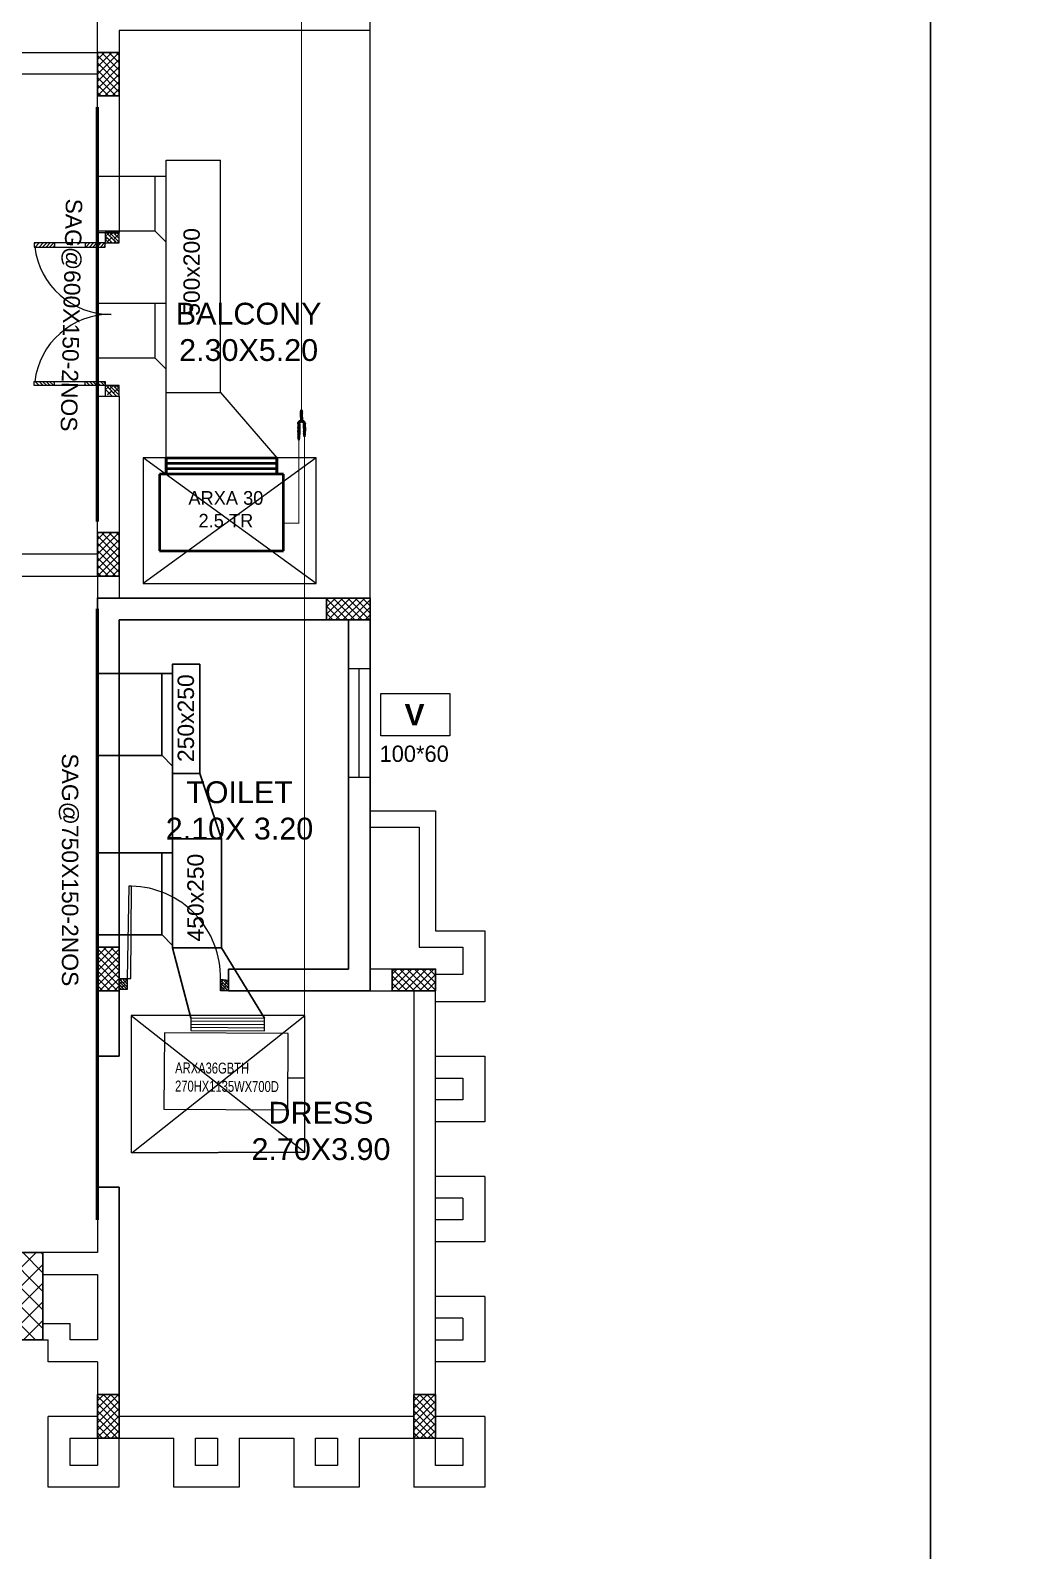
# Model space of a CAD drawing. Header units: centimetres. Extents: x -223085 to -5411, y 68813 to 74618.
# Drawn here: x -215407 to -214501, y 70989 to 72383 of the extents above; entities that cross this region are included whole.
import ezdxf

# ---------------------------------------------------------------- set-up
doc = ezdxf.new("R2010")
doc.units = ezdxf.units.CM
doc.header["$PDMODE"] = 34
for name, color, linetype in [('A STAIR', 15, 'Continuous'), ('A TEXT FRAME', 253, 'Continuous'), ('COLUMN', 6, 'Continuous'), ('HAVC', 6, 'Continuous'), ('HVAC', 6, 'Continuous'), ('PDF_A TEXT FRAME', 7, 'Continuous'), ('PDF_FRAME', 7, 'Continuous'), ('PDF_m thick', 7, 'Continuous'), ('PDF_Text', 7, 'Continuous'), ('t10', 7, 'Continuous'), ('VRF', 31, 'Continuous'), ('WALLL', 7, 'Continuous')]:
    doc.layers.add(name, color=color, linetype=linetype)
for name, color, linetype, lineweight in [('A WALL BORDER', 130, 'Continuous', 30), ('LINE02', 8, 'Continuous', 0), ('TXT BM NME', 102, 'Continuous', 13), ('wall face 1', 4, 'Continuous', 30)]:
    doc.layers.add(name, color=color, linetype=linetype, lineweight=lineweight)
doc.layers.add('PDF_DASH', color=7, linetype='Continuous', true_color=0x989898)
doc.layers.add('PDF_hatchh', color=7, linetype='Continuous', true_color=0x767676)
doc.styles.add('0672-x-Core Bldg A&B-Lvl-Typ$0$ROMANS', font='romans.shx', dxfattribs={"width": 0.85})
doc.styles.add('ARI', font='arial.ttf')
doc.styles.add('MAPLE CM', font='swisscl.ttf', dxfattribs={"height": 20})
doc.styles.add('PDF Arial Bold', font='arialbd.ttf')
doc.styles.add('PDF Berlin Sans FB', font='BRLNSR.TTF')
doc.styles.get("Standard").update_dxf_attribs({"font": 'arial.ttf'})
doc.dimstyles.new('A-AHAMED', dxfattribs={"dimscale": 50, "dimtxt": 0.3, "dimasz": 0.12, "dimexe": 0.015, "dimexo": 0.1, "dimgap": 0.05, "dimtad": 3, "dimlfac": 0.01, "dimrnd": 0.005, "dimzin": 1, "dimdsep": 46, "dimtxsty": '0672-x-Core Bldg A&B-Lvl-Typ$0$ROMANS', "dimblk": 'ARCHTICK', "dimcen": 0.5, "dimclrd": 8, "dimclre": 8, "dimclrt": 3, "dimadec": 0, "dimazin": 0, "dimtfac": 0.72, "dimtix": 1, "dimtofl": 0, "dimtmove": 1, "dimatfit": 3, "dimldrblk": 'DOTBLANK', "dimfxl": 1, "dimfxlon": 1, "dimtolj": 1, "dimtzin": 15, "dimlwd": 5, "dimlwe": 5, "dimarcsym": 0})

# ---------------------------------------------------------------- blocks, each defined once
blk = doc.blocks.new('CEXDW')
at = {"layer": 'A TEXT FRAME', "color": 10, "linetype": 'ByBlock', "lineweight": 5}
blk.add_line((-236486.6, 19560.2), (-236486.6, 19660.2), dxfattribs=at)
at = {"layer": 'A TEXT FRAME', "color": 5, "linetype": 'ByBlock', "lineweight": 5}
blk.add_lwpolyline([(-236476.6, 19660.2), (-236476.6, 19560.2), (-236496.6, 19560.2), (-236496.6, 19660.2)], close=True, dxfattribs=at)
blk = doc.blocks.new('_ArchTick')
at = {"color": 0, "linetype": 'ByBlock', "const_width": 0.15}
blk.add_lwpolyline([(-0.5, -0.5), (0.5, 0.5)], dxfattribs=at)
blk = doc.blocks.new('*D13')
at = {"layer": 'A TEXT FRAME', "color": 8, "linetype": 'ByBlock', "lineweight": 5, "transparency": 16777216}
for p, q in [((-5415.9, 71697.7), (-5429.1, 71697.7)), ((-5428.3, 71697.7), (-5428.3, 71522.3)), ((-5478.3, 71522.3), (-5427.6, 71522.3))]:
    blk.add_line(p, q, dxfattribs=at)
at = {"layer": 'Defpoints', "color": 0, "linetype": 'ByBlock', "transparency": 16777216}
for p in [(-5410.9, 71697.7), (-215115.2, 71522.3), (-5428.3, 71522.3)]:
    blk.add_point(p, dxfattribs=at)
at = {"layer": 'A TEXT FRAME', "color": 8, "linetype": 'ByBlock', "lineweight": 5, "transparency": 16777216, "xscale": 6, "yscale": 6, "zscale": 6}
for p, rotation in [((-5428.3, 71697.7), 90), ((-5428.3, 71522.3), 270)]:
    blk.add_blockref('_ArchTick', p, dxfattribs=dict(at, rotation=rotation))
at = {"layer": 'A TEXT FRAME', "color": 3, "linetype": 'ByBlock', "transparency": 16777216, "insert": (-5438.3, 71610), "char_height": 15, "attachment_point": 5, "rotation": 90, "style": '0672-x-Core Bldg A&B-Lvl-Typ$0$ROMANS'}
blk.add_mtext('\\A1;1.76', dxfattribs=at)
blk = doc.blocks.new('_DotBlank')
at = {"color": 0, "linetype": 'ByBlock', "lineweight": -2}
blk.add_line((-0.5, 0), (-1, 0), dxfattribs=at)
blk.add_circle((0, 0), 0.5, dxfattribs=at)
blk = doc.blocks.new('ER')
at = {"layer": 'A STAIR', "linetype": 'ByBlock', "lineweight": 5, "ltscale": 2}
for points in [[(-9.3, 135.6), (3.5, 135.6), (3.5, 145.2), (-9.3, 145.2)], [(-74.4, 135.6), (-74.4, 131.8), (-9.3, 131.8), (-9.3, 135.6)], [(-74.4, 4.8), (-74.4, 8.6), (-9.3, 8.6), (-9.3, 4.8)], [(-9.3, -4.8), (3.5, -4.8), (3.5, 4.8), (-9.3, 4.8)]]:
    blk.add_lwpolyline(points, close=True, dxfattribs=at)
for points in [[(-9.3, 141.4), (-6.1, 144.6)], [(-9.3, 142), (-2.9, 135.6)], [(-9.3, 138.2), (-8, 139.5)], [(-8.6, 145.2), (1, 135.6)], [(-7.3, 136.9), (-2.9, 140.7)], [(-5.4, 142), (-2.2, 145.2), (3.5, 139.5)], [(-5.4, 145.2), (3.5, 136.3)], [(-2.2, 138.2), (2.2, 142.7)], [(-0.3, 143.3), (1, 145.2), (3.5, 142.7)], [(2.9, 140.1), (3.5, 140.7)], [(-73.1, 135.6), (-74.4, 134.4)], [(-69.9, 135.6), (-73.7, 131.8)], [(-66.1, 135.6), (-69.9, 131.8)], [(-62.9, 135.6), (-66.7, 131.8)], [(-59.7, 135.6), (-63.5, 131.8)], [(-56.5, 135.6), (-60.3, 131.8)], [(-55.9, 133.1), (-57.1, 131.8)], [(-55.9, 135.6), (-55.9, 131.8)], [(-26.5, 135.6), (-27.8, 134.4)], [(-27.8, 135.6), (-27.8, 131.8)], [(-23.3, 135.6), (-27.1, 131.8)], [(-20.1, 135.6), (-23.9, 131.8)], [(-16.9, 135.6), (-20.7, 131.8)], [(-13.7, 135.6), (-16.9, 131.8)], [(-9.9, 135.6), (-13.7, 131.8)], [(-9.3, 133.7), (-10.5, 131.8)], [(-9.3, 138.8), (-6.1, 135.6)], [(-4.8, 135.6), (-4.8, 136.3)], [(-1.6, 135.6), (0.3, 137.6)], [(1.6, 135.6), (3.5, 137.6)], [(-69.9, 4.8), (-73.7, 8.6)], [(-66.1, 4.8), (-69.9, 8.6)], [(-62.9, 4.8), (-66.7, 8.6)], [(-59.7, 4.8), (-63.5, 8.6)], [(-56.5, 4.8), (-60.3, 8.6)], [(-55.9, 7.3), (-57.1, 8.6)], [(-55.9, 4.8), (-55.9, 8.6)], [(-27.8, 4.8), (-27.8, 8.6)], [(-26.5, 4.8), (-27.8, 5.4)], [(-23.3, 4.8), (-27.1, 8.6)], [(-20.1, 4.8), (-23.9, 8.6)], [(-16.9, 4.8), (-20.7, 8.6)], [(-13.7, 4.8), (-16.9, 8.6)], [(-9.9, 4.8), (-13.7, 8.6)], [(-9.3, 6.7), (-10.5, 8.6)], [(-9.3, 1), (-6.1, 4.1)], [(-9.3, 1.6), (-2.9, -4.8)], [(-8.6, 4.8), (1, -4.8)], [(-7.3, -3.5), (-2.9, 0.3)], [(-5.4, 1.6), (-2.2, 4.8), (3.5, -1)], [(-5.4, 4.8), (3.5, -4.1)], [(-2.2, -2.2), (2.2, 2.2)], [(-0.3, 2.9), (1, 4.8), (3.5, 2.2)], [(2.9, -0.3), (3.5, 0.3)]]:
    blk.add_lwpolyline(points, dxfattribs=at)
at = {"layer": 'A WALL BORDER', "color": 42, "linetype": 'ByBlock', "lineweight": 5, "ltscale": 0.005}
for centre, radius, start, end in [((-4.3, 140.2), 70.1, 186.6615, 270.3634), ((-4.7, 0.4), 69.7, 89.3114, 173.4685)]:
    blk.add_arc(centre, radius, start, end, dxfattribs=at)
blk = doc.blocks.new('R4E')
at = {"layer": 'PDF_DASH', "linetype": 'ByBlock', "lineweight": 0}
blk.add_arc((0.7, -83.4), 83.4, 358.6053, 88.6669, dxfattribs=at)
at = {"layer": 'PDF_FRAME', "color": 252, "linetype": 'ByBlock', "lineweight": 0, "true_color": 0x989898}
for points in [[(-1.3, -84.7), (-1.3, -94.7), (-8.6, -94.7), (-8.6, -84.7)], [(91.4, -86.1), (91.4, -96), (84.1, -96), (84.1, -85.4)]]:
    blk.add_lwpolyline(points, close=True, dxfattribs=at)
at = {"layer": 'PDF_hatchh', "linetype": 'ByBlock', "lineweight": 0}
for points in [[(-8.6, -84.7), (-1.3, -92.7)], [(-6, -87.4), (-8.6, -90), (-4, -94.7)], [(-8.6, -87.4), (-1.3, -94.7)], [(-7.3, -91.4), (-8.6, -92.7), (-6.6, -94.7)], [(-7.9, -86.7), (-6, -84.7), (-1.3, -90)], [(-3.3, -90), (-6.6, -93.3)], [(-2, -86.1), (-5.3, -89.4)], [(-4.6, -94), (-5.3, -94.7)], [(-4, -85.4), (-3.3, -84.7), (-1.3, -87.4)], [(-1.3, -90.7), (-2.6, -92)], [(-1.3, -93.3), (-2.6, -94.7)], [(-1.3, -88.1), (-1.3, -88.1)], [(84.1, -86.1), (91.4, -93.3)], [(86.7, -88.7), (84.1, -91.4), (88.1, -96)], [(84.1, -88.7), (90.7, -96)], [(85.4, -92.7), (84.1, -94), (85.4, -96)], [(86.7, -85.4), (84.7, -88.1)], [(86.1, -85.4), (91.4, -90.7)], [(89.4, -91.4), (86.1, -94.7)], [(90.7, -87.4), (87.4, -90.7)], [(88.1, -95.3), (87.4, -96)], [(88.7, -86.1), (91.4, -88.1)], [(89.4, -86.1), (88.7, -86.7)], [(91.4, -92), (90, -93.3)], [(91.4, -94.7), (90, -96)]]:
    blk.add_lwpolyline(points, dxfattribs=at)
at = {"layer": 'PDF_m thick', "linetype": 'ByBlock', "lineweight": 0}
blk.add_lwpolyline([(0, 0), (-1.3, -84.7), (2, -84.7), (2.6, 0)], close=True, dxfattribs=at)
blk = doc.blocks.new('sfdsf')
blk.add_line((-33878.723, -54458.736), (-33581.723, -54458.736))
blk = doc.blocks.new('CVVX')
at = {"lineweight": 5, "xscale": 4.554945441230865, "yscale": 4.554945441230865, "zscale": 4.554945441230865, "rotation": 90.00000000000004}
blk.add_blockref('sfdsf', (-175947.9, 69074.68), dxfattribs=at)
blk = doc.blocks.new('3tr m')
at = {"layer": 'TXT BM NME', "color": 8, "linetype": 'ByBlock'}
for points in [[(159, -125.3), (159, 0), (0, 0), (0, -125.9)], [(0, 0), (159, -125.3)], [(0.5, -125.9), (159, 0)]]:
    blk.add_lwpolyline(points, dxfattribs=at)
blk = doc.blocks.new('3tr m n')
at = {"layer": 'A TEXT FRAME', "color": 8, "linetype": 'ByBlock'}
blk.add_lwpolyline([(-158.5, -0.6), (0, 0)], dxfattribs=at)
at = {"layer": 'TXT BM NME', "color": 8, "linetype": 'ByBlock'}
blk.add_blockref('3tr m', (-159, 125.3), dxfattribs=at)
blk = doc.blocks.new('BRNTT')
at = {"color": 56, "linetype": 'Continuous', "lineweight": 15, "ltscale": 0.005}
for p, q in [((13602, -27828), (12017, -27828)), ((12017, -27828), (12017, -28978)), ((12017, -28978), (13602, -27828)), ((12017, -27828), (13602, -28978)), ((13602, -28978), (13602, -27828)), ((12017, -28978), (13602, -28978))]:
    blk.add_line(p, q, dxfattribs=at)
at = {"layer": 'VRF', "color": 15, "linetype": 'Continuous', "lineweight": 40, "ltscale": 0.005, "true_color": 0xac4f35}
for p, q in [((13452, -28128), (12317, -28128)), ((12317, -28128), (12317, -28828)), ((13452, -28828), (13452, -28128)), ((12317, -28828), (13452, -28828)), ((12377, -28878), (13392, -28878)), ((12377, -28928), (13392, -28928)), ((13392, -28978), (12377, -28978))]:
    blk.add_line(p, q, dxfattribs=at)
for points in [[(12377, -28978), (12377, -28978), (12377, -28828), (12377, -28828)], [(13392, -28978), (13392, -28978), (13392, -28828), (13392, -28828)]]:
    blk.add_lwpolyline(points, close=True, dxfattribs=at)
blk = doc.blocks.new('A$C18D43A76')
at = {"layer": 'VRF', "xscale": 0.1, "yscale": 0.1, "zscale": 0.1, "rotation": 270}
blk.add_blockref('BRNTT', (2782.8, 1360.2), dxfattribs=at)
at = {"layer": 'VRF', "color": 251, "insert": (-84.6, 75.8), "char_height": 12.5, "width": 252.101, "attachment_point": 2, "rotation": 90}
blk.add_mtext('{\\fCentury Gothic|b0|i0|c0|p34;\\C0;ARXA 30\\P2.5 TR}', dxfattribs=at)
blk = doc.blocks.new('45')
at = {"color": 42}
for p, q in [((5375.299, -1589.861), (5375.333, -1589.861)), ((5375.299, -1589.861), (5375.333, -1589.861)), ((5375.299, -1589.876), (5375.333, -1589.876)), ((5375.333, -1589.861), (5375.337, -1589.86)), ((5375.333, -1589.876), (5375.333, -1589.861)), ((5375.337, -1589.878), (5375.333, -1589.876)), ((5375.337, -1589.86), (5375.348, -1589.86)), ((5375.337, -1589.878), (5375.337, -1589.86)), ((5375.337, -1589.878), (5375.348, -1589.878)), ((5375.348, -1589.878), (5375.348, -1589.86)), ((5375.348, -1589.861), (5375.375, -1589.861)), ((5375.348, -1589.861), (5375.375, -1589.861)), ((5375.348, -1589.876), (5375.375, -1589.876)), ((5375.375, -1589.86), (5375.394, -1589.86)), ((5375.375, -1589.878), (5375.375, -1589.86)), ((5375.375, -1589.876), (5375.375, -1589.861)), ((5375.375, -1589.878), (5375.394, -1589.878)), ((5375.394, -1589.878), (5375.394, -1589.86)), ((5375.394, -1589.86), (5375.398, -1589.861)), ((5375.398, -1589.876), (5375.394, -1589.878)), ((5375.398, -1589.861), (5375.421, -1589.861)), ((5375.398, -1589.861), (5375.421, -1589.861)), ((5375.398, -1589.876), (5375.398, -1589.861)), ((5375.398, -1589.876), (5375.421, -1589.876)), ((5375.421, -1589.876), (5375.421, -1589.861)), ((5375.425, -1589.862), (5375.421, -1589.861)), ((5375.421, -1589.876), (5375.425, -1589.875)), ((5375.425, -1589.862), (5375.447, -1589.862)), ((5375.425, -1589.875), (5375.425, -1589.862)), ((5375.425, -1589.875), (5375.447, -1589.875)), ((5375.447, -1589.875), (5375.447, -1589.862)), ((5375.451, -1589.863), (5375.447, -1589.862)), ((5375.447, -1589.875), (5375.451, -1589.874)), ((5375.451, -1589.863), (5375.468, -1589.863)), ((5375.451, -1589.874), (5375.451, -1589.863)), ((5375.451, -1589.874), (5375.468, -1589.874)), ((5375.468, -1589.874), (5375.468, -1589.863)), ((5375.472, -1589.865), (5375.468, -1589.863)), ((5375.468, -1589.874), (5375.472, -1589.872)), ((5375.472, -1589.865), (5375.485, -1589.865)), ((5375.472, -1589.872), (5375.472, -1589.865)), ((5375.472, -1589.872), (5375.472, -1589.865)), ((5375.472, -1589.872), (5375.485, -1589.872)), ((5375.485, -1589.872), (5375.485, -1589.865)), ((5375.152, -1589.896), (5375.139, -1589.896)), ((5375.139, -1589.896), (5375.139, -1589.906)), ((5375.152, -1589.906), (5375.139, -1589.906)), ((5375.157, -1589.895), (5375.152, -1589.896)), ((5375.152, -1589.896), (5375.152, -1589.906)), ((5375.152, -1589.906), (5375.157, -1589.908)), ((5375.175, -1589.895), (5375.157, -1589.895)), ((5375.157, -1589.895), (5375.157, -1589.908)), ((5375.175, -1589.908), (5375.157, -1589.908)), ((5375.179, -1589.894), (5375.175, -1589.895)), ((5375.175, -1589.895), (5375.175, -1589.908)), ((5375.175, -1589.908), (5375.179, -1589.909)), ((5375.198, -1589.894), (5375.179, -1589.894)), ((5375.179, -1589.894), (5375.179, -1589.909)), ((5375.198, -1589.909), (5375.179, -1589.909)), ((5375.198, -1589.909), (5375.179, -1589.909)), ((5375.198, -1589.894), (5375.202, -1589.892)), ((5375.198, -1589.894), (5375.198, -1589.909)), ((5375.198, -1589.894), (5375.198, -1589.909)), ((5375.202, -1589.91), (5375.198, -1589.909)), ((5375.223, -1589.892), (5375.202, -1589.892)), ((5375.202, -1589.892), (5375.202, -1589.91)), ((5375.223, -1589.91), (5375.202, -1589.91)), ((5375.223, -1589.91), (5375.223, -1589.892)), ((5375.223, -1589.894), (5375.241, -1589.894)), ((5375.223, -1589.894), (5375.241, -1589.894)), ((5375.223, -1589.909), (5375.241, -1589.909)), ((5375.241, -1589.892), (5375.259, -1589.892)), ((5375.241, -1589.91), (5375.241, -1589.892)), ((5375.241, -1589.91), (5375.26, -1589.91)), ((5375.273, -1589.9), (5375.259, -1589.892)), ((5375.26, -1589.91), (5375.273, -1589.902)), ((5375.333, -1589.926), (5375.299, -1589.926)), ((5375.333, -1589.941), (5375.299, -1589.941)), ((5375.333, -1589.926), (5375.337, -1589.924)), ((5375.333, -1589.941), (5375.333, -1589.926)), ((5375.337, -1589.943), (5375.333, -1589.941)), ((5375.337, -1589.924), (5375.348, -1589.924)), ((5375.337, -1589.943), (5375.337, -1589.924)), ((5375.337, -1589.943), (5375.348, -1589.943)), ((5375.348, -1589.943), (5375.348, -1589.924)), ((5375.348, -1589.941), (5375.348, -1589.926)), ((5375.348, -1589.926), (5375.384, -1589.926)), ((5375.348, -1589.941), (5375.384, -1589.941)), ((5375.384, -1589.941), (5375.384, -1589.926)), ((5375.388, -1589.927), (5375.384, -1589.926)), ((5375.384, -1589.941), (5375.388, -1589.94)), ((5375.388, -1589.927), (5375.41, -1589.927)), ((5375.388, -1589.94), (5375.388, -1589.927)), ((5375.388, -1589.94), (5375.41, -1589.94)), ((5375.41, -1589.94), (5375.41, -1589.927)), ((5375.414, -1589.928), (5375.41, -1589.927)), ((5375.41, -1589.94), (5375.414, -1589.939)), ((5375.414, -1589.928), (5375.43, -1589.928)), ((5375.414, -1589.939), (5375.414, -1589.928)), ((5375.414, -1589.939), (5375.43, -1589.939)), ((5375.43, -1589.939), (5375.43, -1589.928)), ((5375.434, -1589.93), (5375.43, -1589.928)), ((5375.43, -1589.939), (5375.434, -1589.937)), ((5375.434, -1589.93), (5375.447, -1589.93)), ((5375.434, -1589.937), (5375.434, -1589.93)), ((5375.434, -1589.937), (5375.434, -1589.93)), ((5375.434, -1589.937), (5375.447, -1589.937)), ((5375.447, -1589.937), (5375.447, -1589.93))]:
    blk.add_line(p, q, dxfattribs=at)
for centre, radius, start, end in [((5375.299, -1589.901), 0.0402, 90, 167.3561), ((5375.299, -1589.901), 0.0247, 90, 270), ((5375.299, -1589.901), 0.0402, 193.2836, 270), ((5375.272, -1589.901), 0.00162, 302.7005, 58.7276)]:
    blk.add_arc(centre, radius, start, end, dxfattribs=at)
blk = doc.blocks.new('A$C49C76B04')
at = {"layer": 'wall face 1', "color": 7, "xscale": 100, "yscale": 100, "zscale": 100, "rotation": 180}
blk.add_blockref('45', (537529.9, -158986.1), dxfattribs=at)
blk = doc.blocks.new('A$C22C16DCF')
at = {"layer": 't10', "color": 30, "true_color": 0xf26722, "rotation": 90}
blk.add_blockref('A$C49C76B04', (7.8, 11.3), dxfattribs=at)
blk = doc.blocks.new('A$C2F3818EF')
at = {"layer": 'HVAC', "color": 30, "true_color": 0xf26722}
blk.add_blockref('A$C22C16DCF', (-7.8, -9.6), dxfattribs=at)
blk = doc.blocks.new('A$C2E9877FA')
at = {"layer": 'HAVC', "color": 30, "ltscale": 100, "true_color": 0xf26722, "xscale": 10, "yscale": 10, "zscale": 10, "rotation": 269.9999999999999}
blk.add_blockref('A$C2F3818EF', (-42, -72), dxfattribs=at)

msp = doc.modelspace()

# ---------------------------------------------------------------- hatches: boundary and pattern name
at = {"layer": 'A TEXT FRAME', "linetype": 'ByBlock', "true_color": 0xffffff}
h = msp.add_hatch(dxfattribs=at)
h.set_pattern_fill('ANSI37', scale=3.8)
h.set_pattern_definition([(45, (-5410.94, 28.845), (-8.5312433, 8.5312433), []), (135, (-5410.94, 28.845), (-8.5312433, -8.5312433), [])])
h.paths.add_polyline_path([(-215740.194, 71182.379), (-215740.194, 71262.379), (-215395.194, 71262.379), (-215395.194, 71182.379)])
at = {"layer": 'COLUMN'}
h = msp.add_hatch(dxfattribs=at)
h.set_pattern_fill('ANSI37', color=2, scale=1.5)
h.set_pattern_definition([(45, (18721.299, 53327.409), (-3.36759605, 3.36759605), []), (135, (18721.299, 53327.409), (-3.36759605, -3.36759605), [])])
h.paths.add_polyline_path([(-215345.182, 72362.39), (-215325.182, 72362.39), (-215325.182, 72322.39), (-215345.182, 72322.39)])
h = msp.add_hatch(dxfattribs=at)
h.set_pattern_fill('ANSI37', color=2, scale=1.5)
h.set_pattern_definition([(45, (18721.3045, 52887.3267), (-3.36759605, 3.36759605), []), (135, (18721.3045, 52887.3267), (-3.36759605, -3.36759605), [])])
h.paths.add_polyline_path([(-215345.177, 71922.308), (-215325.177, 71922.308), (-215325.177, 71882.308), (-215345.177, 71882.308)])
h = msp.add_hatch(dxfattribs=at)
h.set_pattern_fill('ANSI37', color=2, scale=1.5, angle=90)
h.set_pattern_definition([(135, (-196188.7614, 308327.092), (-3.36759605, -3.36759605), []), (225, (-196188.7614, 308327.092), (3.36759605, -3.36759605), [])])
h.paths.add_polyline_path([(-215095.182, 71842.273), (-215095.182, 71862.273), (-215135.182, 71862.273), (-215135.182, 71842.273)])
h = msp.add_hatch(dxfattribs=at)
h.set_pattern_fill('ANSI37', color=2, scale=1.5)
h.set_pattern_definition([(45, (18231.31, 52527.292), (-3.36759605, 3.36759605), []), (135, (18231.31, 52527.292), (-3.36759605, -3.36759605), [])])
h.paths.add_polyline_path([(-215345.171, 71542.273), (-215325.171, 71542.273), (-215325.171, 71502.273), (-215345.171, 71502.273)])
h = msp.add_hatch(dxfattribs=at)
h.set_pattern_fill('ANSI37', color=2, scale=1.5, angle=-90)
h.set_pattern_definition([(315, (-233981.614, -164962.5462), (3.36759605, 3.36759605), []), (45, (-233981.614, -164962.5462), (-3.36759605, 3.36759605), [])])
h.paths.add_polyline_path([(-215075.194, 71522.273), (-215075.194, 71502.273), (-215035.194, 71502.273), (-215035.194, 71522.273)])
h = msp.add_hatch(dxfattribs=at)
h.set_pattern_fill('ANSI37', color=2, scale=1.5)
h.set_pattern_definition([(45, (21139.6426, 52185.8496), (-3.36759605, 3.36759605), []), (135, (21139.6426, 52185.8496), (-3.36759605, -3.36759605), [])])
h.paths.add_polyline_path([(-215345.177, 71092.27), (-215325.177, 71092.27), (-215325.177, 71132.27), (-215345.177, 71132.27)])
h = msp.add_hatch(dxfattribs=at)
h.set_pattern_fill('ANSI37', color=2, scale=1.5)
h.set_pattern_definition([(45, (21429.6426, 52185.8496), (-3.36759605, 3.36759605), []), (135, (21429.6426, 52185.8496), (-3.36759605, -3.36759605), [])])
h.paths.add_polyline_path([(-215055.177, 71092.27), (-215035.177, 71092.27), (-215035.177, 71132.27), (-215055.177, 71132.27)])

# ---------------------------------------------------------------- linework, layer by layer
at = {"layer": 'A TEXT FRAME', "color": 4, "linetype": 'ByBlock', "lineweight": 5}
for p, q in [((-215345.194, 72362.379), (-215345.194, 72722.379)), ((-215095.194, 71547.259), (-215095.194, 72517.379)), ((-215325.194, 72382.499), (-215325.194, 72197.379)), ((-215095.194, 72382.499), (-215325.194, 72382.499)), ((-215835.194, 72362.379), (-215345.194, 72362.379)), ((-215345.194, 72342.379), (-215815.194, 72342.379)), ((-215345.194, 72197.379), (-215345.194, 72342.379)), ((-215345.194, 72197.379), (-215325.194, 72197.379)), ((-215345.194, 71902.379), (-215345.194, 72047.379)), ((-215345.194, 72047.379), (-215325.194, 72047.379)), ((-215325.194, 72047.379), (-215325.194, 71862.259)), ((-215345.194, 71902.379), (-215815.194, 71902.379)), ((-215835.194, 71882.379), (-215345.194, 71882.379)), ((-215345.194, 71882.379), (-215345.194, 71502.259)), ((-215095.194, 71862.259), (-215325.194, 71862.259)), ((-215325.194, 71502.259), (-215325.194, 71842.259)), ((-215325.194, 71842.259), (-215115.194, 71842.259)), ((-215115.194, 71842.259), (-215115.194, 71522.259)), ((-215095.194, 71522.259), (-215095.194, 71652.259)), ((-214990.194, 71557.259), (-214990.194, 71492.259)), ((-215010.194, 71542.259), (-215010.194, 71517.259)), ((-215115.194, 71522.259), (-215225.194, 71522.259)), ((-215225.194, 71502.259), (-215225.194, 71522.259)), ((-215035.194, 71522.259), (-215095.194, 71522.259)), ((-215035.194, 71112.259), (-215035.194, 71522.259)), ((-215010.194, 71517.259), (-215035.194, 71517.259)), ((-215345.194, 71502.259), (-215345.194, 71442.319)), ((-215225.194, 71502.259), (-215055.194, 71502.259)), ((-215055.194, 71502.259), (-215055.194, 71112.259)), ((-214990.194, 71492.259), (-215035.194, 71492.259)), ((-215035.194, 71442.259), (-214990.194, 71442.259)), ((-214990.194, 71442.259), (-214990.194, 71382.259)), ((-215035.194, 71422.259), (-215010.194, 71422.259)), ((-215010.194, 71422.259), (-215010.194, 71402.259)), ((-215010.194, 71402.259), (-215035.194, 71402.259)), ((-214990.194, 71382.259), (-215035.194, 71382.259)), ((-215345.194, 71322.319), (-215345.194, 71262.379)), ((-214990.194, 71332.259), (-215035.194, 71332.259)), ((-214990.194, 71332.259), (-214990.194, 71272.259)), ((-215010.194, 71312.259), (-215035.194, 71312.259)), ((-215010.194, 71312.259), (-215010.194, 71292.259)), ((-215010.194, 71292.259), (-215035.194, 71292.259)), ((-214990.194, 71272.259), (-215035.194, 71272.259)), ((-215345.194, 71262.379), (-215815.194, 71262.379)), ((-215395.194, 71242.379), (-215345.194, 71242.379)), ((-215395.194, 71242.379), (-215395.194, 71197.379)), ((-215345.194, 71242.379), (-215345.194, 71182.379)), ((-214990.194, 71222.259), (-215035.194, 71222.259)), ((-214990.194, 71222.259), (-214990.194, 71162.259)), ((-215395.194, 71197.379), (-215370.194, 71197.379)), ((-215010.194, 71202.259), (-215035.194, 71202.259)), ((-215010.194, 71202.259), (-215010.194, 71182.259)), ((-215410.194, 71182.379), (-215390.194, 71182.379)), ((-215010.194, 71182.259), (-215035.194, 71182.259)), ((-215345.194, 71162.259), (-215390.194, 71162.259)), ((-215345.194, 71162.259), (-215345.194, 71112.259)), ((-214990.194, 71162.259), (-215035.194, 71162.259)), ((-215345.194, 71112.259), (-215390.194, 71112.259)), ((-215055.194, 71112.259), (-215325.194, 71112.259)), ((-214990.194, 71112.259), (-215035.194, 71112.259)), ((-214990.194, 71112.259), (-214990.194, 71047.259)), ((-215370.194, 71092.259), (-215345.194, 71092.259)), ((-215345.194, 71092.259), (-215345.194, 71067.259)), ((-215325.194, 71047.259), (-215325.194, 71092.259)), ((-215325.194, 71092.259), (-215275.194, 71092.259)), ((-215275.194, 71047.259), (-215275.194, 71092.259)), ((-215255.194, 71092.259), (-215235.194, 71092.259)), ((-215215.194, 71092.259), (-215165.194, 71092.259)), ((-215215.194, 71092.259), (-215215.194, 71047.259)), ((-215165.194, 71092.259), (-215165.194, 71047.259)), ((-215145.194, 71092.259), (-215125.194, 71092.259)), ((-215105.194, 71092.259), (-215105.194, 71047.259)), ((-215105.194, 71092.259), (-215055.194, 71092.259)), ((-215055.194, 71092.259), (-215055.194, 71047.259)), ((-215035.194, 71092.259), (-215010.194, 71092.259)), ((-215035.194, 71067.259), (-215035.194, 71092.259)), ((-214990.194, 71047.259), (-215055.194, 71047.259))]:
    msp.add_line(p, q, dxfattribs=at)
at = {"layer": 'A TEXT FRAME', "color": 0, "linetype": 'ByBlock'}
for p, q in [((-215115.182, 71842.273), (-215325.194, 71842.273)), ((-215325.194, 71842.273), (-215325.194, 71502.259)), ((-215115.182, 71522.259), (-215115.182, 71842.273)), ((-215325.194, 71522.259), (-215325.171, 71522.259)), ((-215225.194, 71522.259), (-215115.182, 71522.259)), ((-215225.194, 71522.259), (-215225.194, 71502.259))]:
    msp.add_line(p, q, dxfattribs=at)
at = {"layer": 'A TEXT FRAME', "color": 60, "linetype": 'ByBlock', "lineweight": 5}
msp.add_line((-215325.194, 71502.259), (-215345.194, 71502.259), dxfattribs=at)
at = {"layer": 'A TEXT FRAME', "color": 4, "linetype": 'ByBlock'}
for p, q in [((-215325.194, 71502.259), (-215325.194, 71442.319)), ((-215345.194, 71442.319), (-215325.194, 71442.319)), ((-215345.194, 71322.319), (-215325.194, 71322.319)), ((-215325.194, 71322.319), (-215325.194, 71112.259))]:
    msp.add_line(p, q, dxfattribs=at)
at = {"layer": 'A TEXT FRAME', "color": 6, "linetype": 'ByBlock'}
for points in [[(-215345.182, 72362.39), (-215325.182, 72362.39), (-215325.182, 72322.39), (-215345.182, 72322.39)], [(-215345.177, 71922.308), (-215325.177, 71922.308), (-215325.177, 71882.308), (-215345.177, 71882.308)], [(-215095.182, 71842.273), (-215095.182, 71862.273), (-215135.182, 71862.273), (-215135.182, 71842.273)], [(-215345.171, 71542.273), (-215325.171, 71542.273), (-215325.171, 71502.273), (-215345.171, 71502.273)], [(-215075.194, 71522.273), (-215075.194, 71502.273), (-215035.194, 71502.273), (-215035.194, 71522.273)], [(-215345.177, 71092.27), (-215325.177, 71092.27), (-215325.177, 71132.27), (-215345.177, 71132.27)], [(-215055.177, 71092.27), (-215035.177, 71092.27), (-215035.177, 71132.27), (-215055.177, 71132.27)]]:
    msp.add_lwpolyline(points, close=True, dxfattribs=at)
at = {"layer": 'A TEXT FRAME', "color": 2, "linetype": 'ByBlock', "const_width": 3}
for points in [[(-215345.194, 72312.39), (-215345.194, 71932.379)], [(-215345.194, 71852.379), (-215345.194, 71292.379)]]:
    msp.add_lwpolyline(points, dxfattribs=at)
at = {"layer": 'A TEXT FRAME', "color": 0, "linetype": 'ByBlock'}
for points in [[(-215225.194, 71502.259), (-215095.182, 71502.259), (-215095.182, 71862.273), (-215345.194, 71862.273), (-215345.194, 71502.259), (-215325.194, 71502.259)], [(-215740.194, 71182.379), (-215740.194, 71262.379), (-215395.194, 71262.379), (-215395.194, 71182.379), (-215740.194, 71182.379)]]:
    msp.add_lwpolyline(points, dxfattribs=at)
at = {"layer": 'A TEXT FRAME', "color": 3, "linetype": 'ByBlock'}
for points in [[(-215251.424, 71701.578), (-215251.424, 71801.578), (-215276.424, 71801.578), (-215276.424, 71701.578)], [(-215286.281, 71718.09), (-215345.194, 71718.09), (-215345.194, 71793.09), (-215286.281, 71793.09)], [(-215276.281, 71793.151), (-215286.281, 71793.151), (-215286.281, 71718.151), (-215276.424, 71708.151)], [(-215286.281, 71718.151), (-215286.281, 71718.151), (-215276.424, 71708.151)], [(-215276.424, 71641.578), (-215276.424, 71701.578), (-215251.424, 71701.578), (-215231.424, 71641.578)], [(-215231.424, 71541.578), (-215276.424, 71541.578), (-215276.424, 71641.578), (-215231.424, 71641.578), (-215231.424, 71541.578)], [(-215286.281, 71553.737), (-215345.194, 71553.737), (-215345.194, 71628.737), (-215286.281, 71628.737)], [(-215276.281, 71628.797), (-215286.281, 71628.797), (-215286.281, 71553.797), (-215276.424, 71543.797)], [(-215286.281, 71553.797), (-215286.281, 71553.797), (-215276.424, 71543.797)], [(-215259.514, 71477.624), (-215276.424, 71541.578)], [(-215231.424, 71541.578), (-215191.972, 71477.285)]]:
    msp.add_lwpolyline(points, dxfattribs=at)
at = {"layer": 'A TEXT FRAME', "color": 4, "linetype": 'ByBlock', "lineweight": 5}
for points in [[(-215095.194, 71667.259), (-215035.194, 71667.259), (-215035.194, 71557.259), (-214990.194, 71557.259)], [(-215095.194, 71652.259), (-215050.194, 71652.259), (-215050.194, 71542.259), (-215010.194, 71542.259)], [(-215345.194, 71182.379), (-215370.194, 71182.379), (-215370.194, 71197.379)], [(-215390.194, 71162.259), (-215390.194, 71182.379)], [(-215325.194, 71047.259), (-215390.194, 71047.259), (-215390.194, 71112.259)], [(-215345.194, 71067.259), (-215370.194, 71067.259), (-215370.194, 71092.259)], [(-215235.194, 71092.259), (-215235.194, 71067.259), (-215255.194, 71067.259), (-215255.194, 71092.259)], [(-215125.194, 71092.259), (-215125.194, 71067.259), (-215145.194, 71067.259), (-215145.194, 71092.259)], [(-215010.194, 71092.259), (-215010.194, 71067.259), (-215035.194, 71067.259)], [(-215215.194, 71047.259), (-215275.194, 71047.259)], [(-215105.194, 71047.259), (-215165.194, 71047.259)]]:
    msp.add_lwpolyline(points, dxfattribs=at)
at = {"layer": 'LINE02', "color": 3}
for points in [[(-215259.514, 71477.624), (-215259.573, 71465.903), (-215192.03, 71465.565), (-215191.972, 71477.285)], [(-215259.528, 71474.761), (-215191.986, 71474.423)], [(-215259.514, 71477.624), (-215191.972, 71477.285)], [(-215259.558, 71468.832), (-215192.016, 71468.494)], [(-215259.543, 71471.764), (-215192.001, 71471.425)]]:
    msp.add_lwpolyline(points, dxfattribs=at)
at = {"layer": 'LINE02', "color": 1}
msp.add_lwpolyline([(-215284.185, 71393.736), (-215170.686, 71393.167), (-215170.335, 71463.166), (-215283.834, 71463.735), (-215284.185, 71393.736)], dxfattribs=at)
at = {"layer": 'PDF_A TEXT FRAME', "color": 1, "linetype": 'ByBlock', "lineweight": 0}
msp.add_lwpolyline([(-215085.418, 71774.788), (-215022.183, 71774.788), (-215022.183, 71736.011), (-215085.418, 71736.011)], close=True, dxfattribs=at)
at = {"layer": 'TXT BM NME', "color": 3, "linetype": 'ByBlock'}
for p, q in [((-215282.263, 71990.668, 0), (-215282.263, 72263.458, 0)), ((-215282.263, 72263.458, 0), (-215232.263, 72263.458, 0)), ((-215232.263, 72050.668, 0), (-215232.263, 72263.458, 0)), ((-215282.263, 72248.458, 0), (-215345.216, 72248.458, 0)), ((-215292.263, 72198.458, 0), (-215292.263, 72248.458, 0)), ((-215292.263, 72198.458, 0), (-215345.216, 72198.458, 0)), ((-215292.263, 72198.458, 0), (-215282.263, 72188.458, 0)), ((-215282.263, 72132.176, 0), (-215345.216, 72132.176, 0)), ((-215292.263, 72082.176, 0), (-215292.263, 72132.176, 0)), ((-215292.263, 72082.176, 0), (-215345.216, 72082.176, 0)), ((-215292.263, 72082.176, 0), (-215282.263, 72072.176, 0)), ((-215282.263, 72050.668, 0), (-215232.263, 72050.668, 0)), ((-215232.263, 72050.668, 0), (-215180.763, 71990.668, 0)), ((-215282.263, 71990.668, 0), (-215180.763, 71990.668, 0))]:
    msp.add_line(p, q, dxfattribs=at)
at = {"layer": 'TXT BM NME', "color": 3, "linetype": 'ByBlock', "const_width": 1}
for points in [[(-215158.071, 72034.789), (-215158.071, 72418.239), (-215158.071, 72665.993)], [(-215160.684, 72007.081), (-215160.684, 71930.783), (-215174.763, 71930.783)], [(-215155.493, 72010.082), (-215155.493, 71422.375), (-215170.54, 71422.375)]]:
    msp.add_lwpolyline(points, dxfattribs=at)

# ---------------------------------------------------------------- block references
at = {"layer": 'A TEXT FRAME', "color": 244, "linetype": 'ByBlock', "true_color": 0x991b1e}
for name, p in [('ER', (-215328.704, 72052.166)), ('R4E', (-215316.556, 71598.255))]:
    msp.add_blockref(name, p, dxfattribs=at)
at = {"layer": 'A TEXT FRAME', "color": 60, "linetype": 'ByBlock'}
msp.add_blockref('CEXDW', (21381.437, 52137.557), dxfattribs=at)
at = {"layer": 'TXT BM NME', "color": 30, "linetype": 'ByBlock', "true_color": 0xf26722, "xscale": -0.08000000000000002, "yscale": 0.08000000000000002, "zscale": 0.08000000000000002, "rotation": 270}
msp.add_blockref('A$C2E9877FA', (-215155.568, 72023.968), dxfattribs=at)
at = {"layer": 'TXT BM NME', "color": 0, "linetype": 'ByBlock', "rotation": 270}
msp.add_blockref('A$C18D43A76', (-215303.263, 71875.668, 0), dxfattribs=at)
at = {"layer": 'TXT BM NME', "color": 8, "linetype": 'ByBlock'}
msp.add_blockref('3tr m n', (-215155.234, 71354.306), dxfattribs=at)
at = {"layer": 'WALLL', "linetype": 'ByBlock', "lineweight": 0, "xscale": 4.287940003608949, "yscale": 4.287940003608949, "zscale": 4.287940003608949}
msp.add_blockref('CVVX', (-523779.212, 434325.872, 0), dxfattribs=at)

# ---------------------------------------------------------------- texts
at = {"lineweight": 5, "char_height": 20, "width": 392.50181, "attachment_point": 3, "style": 'ARI'}
for s, insert in [('\\pxqc;BALCONY\\P2.30X5.20', (-215010.356, 72132.894)), ('\\pxqc;TOILET\\P2.10X 3.20', (-215018.725, 71694.3)), ('\\pxqc;DRESS^J2.70X3.90', (-214944.03, 71400.555))]:
    msp.add_mtext(s, dxfattribs=dict(at, insert=insert))
at = {"layer": 'A TEXT FRAME', "color": 6, "linetype": 'ByBlock', "char_height": 15, "attachment_point": 1}
for s, insert, rotation in [('SAG@600X150-2NOS', (-215359.062, 72228.11), 268.676128), ('SAG@750X150-2NOS', (-215362.741, 71719.882), 270)]:
    msp.add_mtext(s, dxfattribs=dict(at, insert=insert, rotation=rotation))
at = {"layer": 'A TEXT FRAME', "color": 3, "linetype": 'ByBlock', "char_height": 15, "rotation": 90}
for s, insert, attachment_point in [('500x200', (-215251.18, 72201.35, 0), 9), ('250x250', (-215256.48, 71711.955), 7), ('450x250', (-215247.602, 71547.494), 7)]:
    msp.add_mtext(s, dxfattribs=dict(at, insert=insert, attachment_point=attachment_point))
at = {"layer": 'A TEXT FRAME', "color": 244, "linetype": 'ByBlock', "true_color": 0x991b1e, "insert": (-215086.611, 71711.866), "char_height": 14.97452, "attachment_point": 7, "style": 'PDF Berlin Sans FB'}
msp.add_mtext('{\\C4;100*60}', dxfattribs=at)
at = {"layer": 'LINE02', "color": 4, "insert": (-215274.075, 71409.856), "char_height": 10, "attachment_point": 7, "rotation": 359.712814, "style": 'MAPLE CM'}
msp.add_mtext_dynamic_manual_height_columns('ARXA36GBTH\\P270HX1135WX700D', width=62.22329, gutter_width=100, heights=[0], dxfattribs=at)
at = {"layer": 'PDF_Text', "color": 240, "linetype": 'ByBlock', "true_color": 0xed1f24, "insert": (-215063.675, 71745.556), "char_height": 19.643, "attachment_point": 7, "style": 'PDF Arial Bold'}
msp.add_mtext('V', dxfattribs=at)

# ---------------------------------------------------------------- dimensions: what is measured, and where the dimension line sits
at = {"layer": 'A TEXT FRAME', "color": 244, "linetype": 'ByBlock', "true_color": 0x991b1e}
dim = msp.add_linear_dim(base=(-5428.301, 71522.259), p1=(-5410.939, 71697.709), p2=(-215115.194, 71522.259), angle=90, dimstyle='A-AHAMED', dxfattribs=at)
dim.commit()
dim.dimension.update_dxf_attribs({"geometry": '*D13', "text_midpoint": (-5438.301, 71609.984)})

doc.saveas('drawing.dxf')
